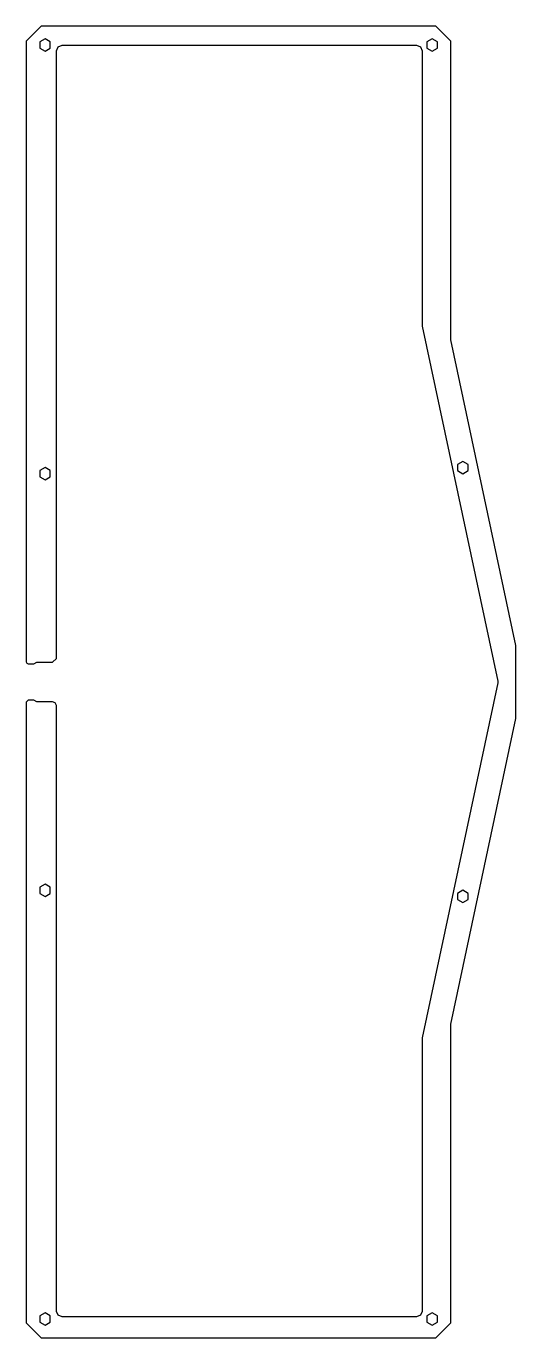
# Model space of a CAD drawing. Header units: millimetres. Extents: x 133 to 263, y 18 to 366.
import ezdxf

# ---------------------------------------------------------------- set-up
doc = ezdxf.new("R2010")
doc.units = ezdxf.units.MM
doc.layers.get('0').update_dxf_attribs({"linetype": 'CONTINUOUS'})

msp = doc.modelspace()

# ---------------------------------------------------------------- linework, layer by layer
for p, q in [((136.6, 366.4), (132.6, 362.4)), ((241.59, 366.4), (136.6, 366.4)), ((245.59, 362.4), (241.59, 366.4)), ((132.6, 362.4), (132.6, 197.35)), ((140.63, 359.87), (141.07, 360.93)), ((140.63, 198.28), (140.63, 359.87)), ((141.07, 360.93), (142.13, 361.37)), ((142.13, 361.37), (236.47, 361.37)), ((236.47, 361.37), (237.53, 360.93)), ((237.53, 360.93), (237.97, 359.87)), ((237.97, 359.87), (237.97, 286.84)), ((245.59, 282.97), (245.59, 362.4)), ((237.97, 286.84), (237.99, 286.63)), ((237.99, 286.63), (258.06, 192.21)), ((262.85, 201.73), (245.59, 282.97)), ((262.85, 182.27), (262.85, 201.73)), ((132.6, 197.35), (132.75, 197)), ((132.75, 197), (133.1, 196.85)), ((133.1, 196.85), (134.64, 196.85)), ((134.64, 196.85), (135.46, 197.28)), ((135.46, 197.28), (139.63, 197.28)), ((139.63, 197.28), (140.63, 198.28)), ((258.06, 192.21), (258.06, 191.79)), ((258.06, 191.79), (237.99, 97.37)), ((133.1, 187.15), (132.6, 186.65)), ((132.6, 186.65), (132.6, 21.6)), ((134.64, 187.15), (133.1, 187.15)), ((135.46, 186.73), (134.64, 187.15)), ((139.63, 186.73), (135.46, 186.73)), ((140.34, 186.43), (139.63, 186.73)), ((140.63, 185.73), (140.34, 186.43)), ((140.63, 24.63), (140.63, 185.73)), ((245.59, 101.03), (262.85, 182.27)), ((245.59, 21.6), (245.59, 101.03)), ((237.99, 97.37), (237.97, 97.17)), ((237.97, 97.17), (237.97, 24.63)), ((141.07, 23.57), (140.63, 24.63)), ((237.97, 24.63), (237.53, 23.57)), ((132.6, 21.6), (136.6, 17.6)), ((142.13, 23.13), (141.07, 23.57)), ((236.47, 23.13), (142.13, 23.13)), ((237.53, 23.57), (236.47, 23.13)), ((241.59, 17.6), (245.59, 21.6)), ((136.6, 17.6), (241.59, 17.6))]:
    msp.add_line(p, q)
for points in [[(137.6, 363.03), (136.19, 362.22), (136.19, 360.59), (137.6, 359.78), (139.01, 360.59), (139.01, 362.22)], [(239.18, 360.59), (240.59, 359.77), (241.99, 360.59), (241.99, 362.21), (240.59, 363.02), (239.18, 362.21)], [(137.6, 249.03), (136.19, 248.21), (136.19, 246.59), (137.6, 245.78), (139.01, 246.59), (139.01, 248.21)], [(250.16, 249.84), (248.75, 250.65), (247.34, 249.84), (247.34, 248.21), (248.75, 247.4), (250.16, 248.21)], [(137.6, 138.23), (136.19, 137.42), (136.19, 135.79), (137.6, 134.98), (139.01, 135.79), (139.01, 137.42)], [(248.75, 136.6), (247.34, 135.79), (247.34, 134.16), (248.75, 133.35), (250.16, 134.16), (250.16, 135.79)], [(139.01, 21.79), (139.01, 23.41), (137.6, 24.23), (136.19, 23.41), (136.19, 21.79), (137.6, 20.98)], [(241.99, 21.79), (241.99, 23.41), (240.59, 24.22), (239.18, 23.41), (239.18, 21.79), (240.59, 20.97)]]:
    msp.add_lwpolyline(points, close=True)

doc.saveas('drawing.dxf')
